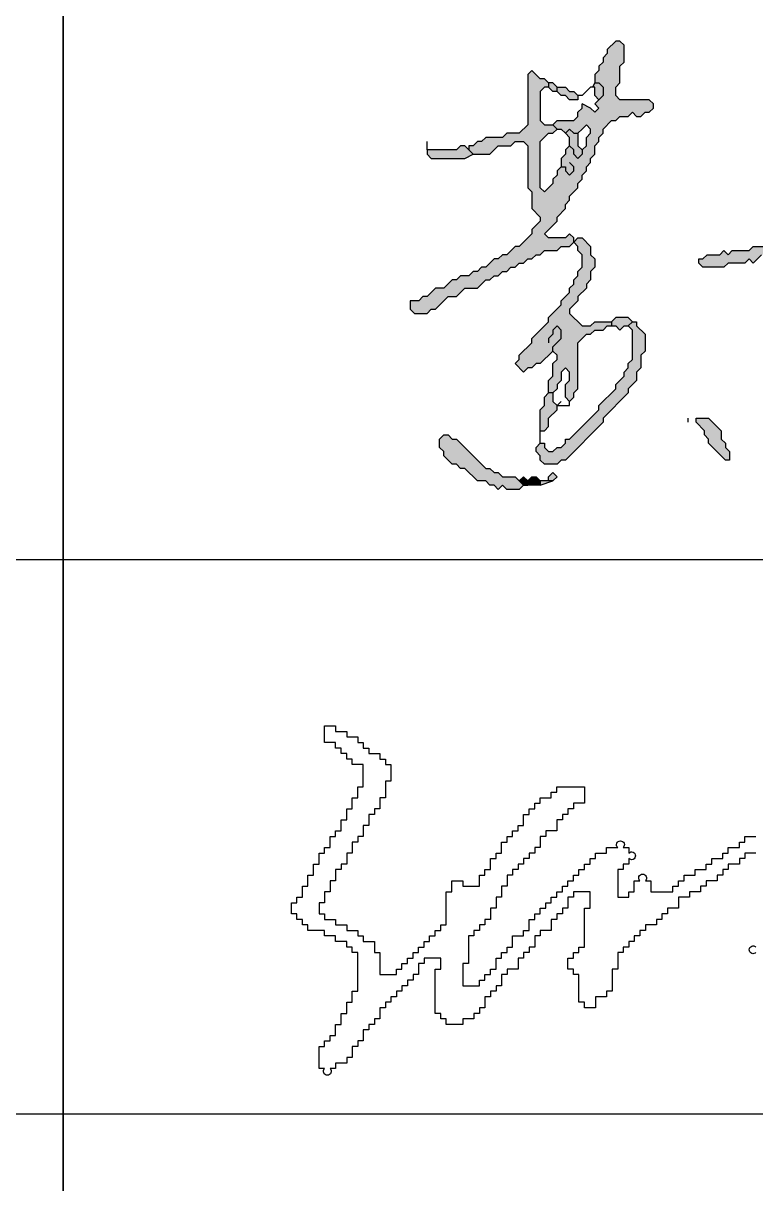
# Model space of a CAD drawing. Header units: millimetres. Extents: x 434053 to 1059003, y -2417481 to 936527.
# Drawn here: x 569067 to 569595, y -2407566 to -2406728 of the extents above; entities that cross this region are included whole.
import ezdxf

# ---------------------------------------------------------------- set-up
doc = ezdxf.new("R2010")
doc.units = ezdxf.units.MM
doc.header["$LTSCALE"] = 1000
doc.header["$MEASUREMENT"] = 0
for name, color, linetype in [('TITLIN', 7, 'Continuous'), ('图框层', 3, 'Continuous'), ('电子签名', 6, 'Continuous')]:
    doc.layers.add(name, color=color, linetype=linetype)

# ---------------------------------------------------------------- blocks, each defined once
blk = doc.blocks.new('asdfgafg21GZ_LABEL2')
at = {"layer": 'TITLIN'}
for p, q in [((-25.10380602312507, 204.1150701316684), (-25.10380602312507, 100.4933235939714)), ((-46.67908447459806, 172.1150701254355), (0, 172.1150701254355)), ((-46.67908447460039, 164.1150701238773), (0, 164.1150701238773))]:
    blk.add_line(p, q, dxfattribs=at)
blk = doc.blocks.new('fdaf')
at = {"linetype": 'Continuous'}
for points in [[(482.9226297381974, 522.8893260527002), (489.9240297162905, 529.8907260601009), (489.9240297162905, 536.89002606129), (503.9226297186397, 550.8907260601009), (503.9226297186397, 557.8900260515111), (510.9240297162905, 564.8893260526984), (510.9240297162905, 571.890726050322), (517.9233297174505, 578.8900260515111), (517.9233297174505, 585.8893260526984), (524.9226297186397, 592.890726050322), (524.9226297186397, 599.8900260515111), (531.9219297198288, 606.8893260527002), (531.9219297198288, 620.89002606129), (538.9233297370374, 627.8893260624791), (538.9233297370374, 634.8907260503202), (545.9226297382265, 641.8900260515111), (545.9226297382265, 648.8893260527002), (559.9212297405757, 662.8900260515111), (566.9226297186397, 662.8900260515111), (573.9219297198288, 669.8893260527002), (587.9226297186397, 669.8893260527002), (594.9240297358192, 676.8907260601009), (601.9233297370374, 669.8893260527002), (608.9226297382265, 669.8893260527002), (615.9219297393865, 676.8907260601009), (622.9233297370374, 676.8907260601009), (629.9226297382265, 683.8900260612882), (629.9226297382265, 690.8893260624773), (622.9233297370374, 697.8907260601009), (573.9219297198288, 697.8907260601009), (566.9226297186397, 704.89002606129), (566.9226297186397, 718.890726050322), (573.9219297198288, 725.8900260515093), (573.9219297198288, 753.8893260526984), (580.9233297174505, 760.8907260601009), (580.9233297174505, 788.8900260515111), (573.9219297198288, 795.8893260527002), (566.9226297186397, 795.8893260527002), (552.9219297393865, 781.890726050322), (552.9219297393865, 774.8893260624791), (545.9226297382265, 767.89002606129), (545.9226297382265, 760.8907260601009), (538.9233297370374, 753.8893260526984), (538.9233297370374, 746.8900260515111), (531.9219297198288, 739.890726050322), (531.9219297198288, 725.8900260515093), (538.9233297370374, 725.8900260515093), (545.9226297382265, 718.890726050322), (545.9226297382265, 704.89002606129), (538.9233297370374, 697.8907260601009), (531.9219297198288, 690.8893260624773), (538.9233297370374, 683.8900260612882), (531.9219297198288, 676.8907260601009), (524.9226297186397, 683.8900260612882), (510.9240297162905, 690.8893260624773), (510.9240297162905, 683.8900260612882), (503.9226297186397, 676.8907260601009), (503.9226297186397, 669.8893260527002), (496.9233297174505, 662.8900260515111), (468.9219297393865, 662.8900260515111), (461.9226297381974, 655.8907260503202), (468.9219297393865, 648.8893260527002), (475.9212297405757, 648.8893260527002), (482.9226297381974, 641.8900260515111), (489.9240297162905, 648.8893260527002), (496.9233297174505, 641.8900260515111), (503.9226297186397, 641.8900260515111), (510.9240297162905, 648.8893260527002), (517.9233297174505, 655.8907260503202), (524.9226297186397, 648.8893260527002), (524.9226297186397, 641.8900260515111), (517.9233297174505, 634.8907260503202), (517.9233297174505, 620.89002606129), (510.9240297162905, 613.8886260538875), (510.9240297162905, 606.8893260527002), (503.9226297186397, 599.8900260515111), (496.9233297174505, 606.8893260527002), (496.9233297174505, 613.890726060099), (489.9240297162905, 620.89002606129), (482.9226297381974, 613.890726060099), (482.9226297381974, 606.8893260527002), (475.9212297405757, 599.8900260515111), (475.9212297405757, 585.8893260526984), (468.9219297393865, 578.8900260515111), (468.9219297393865, 571.890726050322), (461.9226297381974, 564.8893260526984), (461.9226297381974, 557.8900260515111), (447.9219297198288, 543.8893260624773), (440.9226297186397, 550.8907260601009), (440.9226297186397, 627.8893260624791), (454.9233297370374, 641.8900260515111), (461.9226297381974, 641.8900260515111), (468.9219297393865, 648.8893260527002), (461.9226297381974, 655.8907260503202), (447.9219297198288, 655.8907260503202), (440.9226297186397, 662.8900260515111), (440.9226297186397, 711.8893260429213), (447.9219297198288, 718.890726050322), (454.9233297370374, 718.890726050322), (454.9233297370374, 725.8900260515093), (447.9219297198288, 732.8893260526984), (440.9226297186397, 732.8893260526984), (426.9219297198288, 746.8900260515111), (419.9226297186397, 739.890726050322), (419.9226297186397, 655.8907260503202), (405.9240297358192, 641.8900260515111), (384.9219297198288, 641.8900260515111), (377.9226297186397, 634.8907260503202), (349.9233297174505, 634.8907260503202), (342.9219297198579, 627.8893260624791), (335.9226297381974, 627.8893260624791), (328.9233297370374, 620.89002606129), (321.9240297358483, 620.89002606129), (321.9240297358483, 613.890726060099), (328.9233297370374, 606.8893260527002), (356.9226297186397, 606.8893260527002), (370.921229721047, 620.89002606129), (391.921229721047, 620.89002606129), (398.9226297381974, 627.8893260624791), (412.9233297174505, 627.8893260624791), (419.9226297186397, 620.89002606129), (419.9226297186397, 550.8907260601009), (426.9219297198288, 543.8893260624773), (426.9219297198288, 515.8900260515093), (440.9226297186397, 501.8893260527002), (440.9226297186397, 494.8900260515093), (426.9219297198288, 480.8893260624791), (426.9219297198288, 473.89002606129), (405.9240297358192, 452.8900260515111), (398.9226297381974, 452.8900260515111), (384.9219297198288, 438.8893260527002), (377.9226297186397, 438.8893260527002), (370.921229721047, 431.8900260515111), (363.9219297198288, 431.8900260515111), (349.9233297174505, 417.8893260526984), (342.9219297198579, 417.8893260526984), (335.9226297381974, 410.8900260515111), (328.9233297370374, 410.8900260515111), (321.9240297358483, 403.8907260601009), (307.921229721047, 403.8907260601009), (300.9219297198579, 396.8893260624773), (293.9226297186397, 396.8893260624773), (279.9219297198579, 382.8907260601009), (265.9233297174505, 382.8907260601009), (251.9226297381974, 368.8900260515093), (244.9233297370374, 368.8900260515093), (237.9240297358483, 361.890726050322), (223.9233297370374, 361.890726050322), (223.9233297370374, 347.8900260515093), (230.9226297381974, 340.890726050322), (251.9226297381974, 340.890726050322), (258.9219297393865, 347.8900260515093), (265.9233297174505, 347.8900260515093), (286.921229721047, 368.8900260515093), (300.9219297198579, 368.8900260515093), (314.9226297381974, 382.8907260601009), (335.9226297381974, 382.8907260601009), (349.9233297174505, 396.8893260624773), (356.9226297186397, 396.8893260624773), (363.9219297198288, 403.8907260601009), (370.921229721047, 403.8907260601009), (377.9226297186397, 410.8900260515111), (384.9219297198288, 410.8900260515111), (391.921229721047, 417.8893260526984), (398.9226297381974, 417.8893260526984), (405.9240297358192, 424.890726050322), (412.9233297174505, 424.890726050322), (419.9226297186397, 431.8900260515111), (426.9219297198288, 431.8900260515111), (433.9233297174505, 438.8893260527002), (440.9226297186397, 438.8893260527002), (447.9219297198288, 445.890726050322), (468.9219297393865, 445.890726050322), (475.9212297405757, 452.8900260515111), (489.9240297162905, 452.8900260515111), (496.9233297174505, 459.8893260527002), (496.9233297174505, 466.890726060099), (489.9240297162905, 473.89002606129), (482.9226297381974, 466.890726060099), (454.9233297370374, 466.890726060099), (447.9219297198288, 473.89002606129), (468.9219297393865, 494.8900260515093), (468.9219297393865, 501.8893260527002), (482.9226297381974, 515.8900260515093)], [(545.9226297382265, 718.890726050322), (538.9233297370374, 725.8900260515093), (531.9219297198288, 725.8900260515093), (528.4222797192633, 718.890726050322), (531.9219297198288, 718.890726050322), (531.9219297198288, 704.89002606129), (538.9233297370374, 697.8907260601009), (545.9226297382265, 704.89002606129)], [(503.9226297186397, 641.8900260515111), (496.9233297174505, 641.8900260515111), (489.9240297162905, 648.8893260527002), (482.9226297381974, 641.8900260515111), (489.9240297162905, 634.8907260503202), (489.9240297162905, 620.89002606129), (496.9233297174505, 613.890726060099), (496.9233297174505, 606.8893260527002), (503.9226297186397, 599.8900260515111), (510.9240297162905, 606.8893260527002), (510.9240297162905, 613.890726060099), (503.9226297186397, 620.89002606129)], [(321.9240297358483, 613.890726060099), (314.9226297381974, 620.89002606129), (307.921229721047, 620.89002606129), (300.9219297198579, 613.890726060099), (251.9226297381974, 613.890726060099), (251.9226297381974, 606.8893260527002), (258.9219297393865, 599.8900260515111), (314.9226297381974, 599.8900260515111), (328.9233297370374, 606.8893260527002)], [(1041.567757338256, 508.8907260503202), (1048.56915731632, 508.8907260503202), (1055.568457317509, 515.8900260515093), (1069.567057319917, 515.8900260515093), (1076.568457317509, 522.8893260527002), (1104.569857334689, 522.8893260527002), (1111.569157335907, 529.8907260601009), (1125.567757318699, 529.8907260601009), (1132.56915731632, 536.89002606129), (1139.568457317509, 536.89002606129), (1146.567757318699, 543.8893260624773), (1153.567057319917, 536.89002606129), (1160.568457337096, 536.89002606129), (1167.567757338256, 543.8893260624773), (1174.567057339445, 536.89002606129), (1181.568457337096, 543.8893260624773), (1209.567757318699, 543.8893260624773), (1216.56915731632, 536.89002606129), (1223.568457317509, 543.8893260624773), (1230.567757318699, 543.8893260624773), (1230.567757318699, 550.8907260601009), (1223.568457317509, 557.8900260515111), (1223.568457317509, 564.8893260526984), (1181.568457337096, 564.8893260526984), (1174.567057339445, 557.8900260515111), (1118.568457337096, 557.8900260515111), (1104.569857334689, 543.8893260624773), (1083.567757318699, 543.8893260624773), (1076.568457317509, 536.89002606129), (1062.567757318699, 536.89002606129), (1055.568457317509, 543.8893260624773), (1069.567057319917, 557.8900260515111), (1069.567057319917, 564.8893260526984), (1076.568457317509, 571.890726050322), (1076.568457317509, 578.8900260515111), (1083.567757318699, 585.8893260526984), (1090.569157335907, 585.8893260526984), (1090.569157335907, 634.8907260503202), (1083.567757318699, 634.8907260503202), (1076.568457317509, 627.8893260624791), (1076.568457317509, 606.8893260527002), (1062.567757318699, 592.890726050322), (1062.567757318699, 585.8893260526984), (1055.568457317509, 578.8900260515111), (1055.568457317509, 571.890726050322), (1048.56915731632, 564.8893260526984), (1048.56915731632, 557.8900260515111), (1034.568457337096, 543.8893260624773), (1034.568457337096, 536.89002606129), (1013.568457337096, 515.8900260515093), (999.5677573186986, 515.8900260515093), (992.5684573175095, 508.8907260503202), (978.5677573186986, 508.8907260503202), (971.5684573370963, 501.8893260527002), (964.5691573359072, 501.8893260527002), (957.5677573382563, 494.8900260515093), (943.5691573359072, 494.8900260515093), (936.569857334689, 487.8907260503202), (922.5691573163203, 487.8907260503202), (915.5677573186986, 480.8893260624791), (901.5670573394455, 480.8893260624791), (894.5677573382563, 473.89002606129), (880.5691573359072, 473.89002606129), (873.5677573382563, 466.890726060099), (859.5691573359072, 466.890726060099), (852.569857334689, 459.8893260527002), (824.5684573175095, 459.8893260527002), (817.5670573394455, 452.8900260515111), (796.5691573359072, 452.8900260515111), (789.5677573186986, 445.890726050322), (761.5684573175095, 445.890726050322), (754.5691573163203, 438.8893260527002), (747.5698573151312, 445.890726050322), (740.5684573370672, 438.8893260527002), (719.5684573370672, 438.8893260527002), (712.5670573199168, 431.8900260515111), (705.5677573187277, 431.8900260515111), (705.5677573187277, 424.890726050322), (712.5670573199168, 417.8893260526984), (747.5698573151312, 417.8893260526984), (754.5691573163203, 424.890726050322), (782.5684573175095, 424.890726050322), (789.5677573186986, 431.8900260515111), (796.5691573359072, 424.890726050322), (810.5677573382563, 438.8893260527002), (817.5670573394455, 438.8893260527002), (824.5684573175095, 431.8900260515111), (831.5698573151312, 438.8893260527002), (838.5691573163203, 438.8893260527002), (845.5684573175095, 445.890726050322), (859.5691573359072, 445.890726050322), (866.5684573370672, 452.8900260515111), (901.5670573394455, 452.8900260515111), (908.5684573175095, 459.8893260527002), (915.5677573186986, 459.8893260527002), (922.5691573163203, 466.890726060099), (929.5684573175095, 466.890726060099), (936.569857334689, 473.89002606129), (957.5677573382563, 473.89002606129), (971.5684573370963, 487.8907260503202), (978.5677573186986, 487.8907260503202), (985.5670573199168, 480.8893260624791), (985.5670573199168, 473.89002606129), (915.5677573186986, 403.8907260601009), (915.5677573186986, 396.8893260624773), (845.5684573175095, 326.8900260612882), (845.5684573175095, 305.8900260515111), (852.569857334689, 298.8907260503202), (859.5691573359072, 305.8900260515111), (866.5684573370672, 305.8900260515111), (866.5684573370672, 312.8893260527002), (873.5677573382563, 319.8907260601009), (880.5691573359072, 319.8907260601009), (894.5677573382563, 333.8893260429213), (901.5670573394455, 333.8893260429213), (908.5684573175095, 326.8900260612882), (908.5684573175095, 319.8907260601009), (915.5677573186986, 312.8893260527002), (929.5684573175095, 312.8893260527002), (936.569857334689, 319.8907260601009), (950.5684573370963, 319.8907260601009), (964.5691573359072, 333.8893260429213), (985.5670573199168, 333.8893260429213), (999.5677573186986, 347.8900260515093), (1013.568457337096, 333.8893260429213), (1013.568457337096, 312.8893260527002), (992.5684573175095, 291.8893260527002), (992.5684573175095, 284.8900260515111), (985.5670573199168, 277.890726050322), (985.5670573199168, 270.8893260527002), (978.5677573186986, 263.8900260515111), (978.5677573186986, 256.890726050322), (971.5684573370963, 249.8893260624791), (971.5684573370963, 228.8893260526984), (978.5677573186986, 221.8900260515111), (978.5677573186986, 214.890726050322), (985.5670573199168, 207.8893260526984), (985.5670573199168, 200.8900260515093), (971.5684573370963, 186.8893260429213), (971.5684573370963, 179.8900260612882), (964.5691573359072, 172.8907260601009), (964.5691573359072, 116.8900260515111), (971.5684573370963, 109.890726050322), (971.5684573370963, 102.8893260624791), (985.5670573199168, 88.89072606010086), (1020.569857334689, 88.89072606010086), (1027.569157335907, 95.89002606128997), (1041.567757338256, 95.89002606128997), (1048.56915731632, 102.8893260624791), (1055.568457317509, 102.8893260624791), (1090.569157335907, 137.8900260515111), (1090.569157335907, 144.8893260527002), (1097.568457337096, 151.8907260601009), (1097.568457337096, 193.890726050322), (1083.567757318699, 207.8893260526984), (1076.568457317509, 207.8893260526984), (1069.567057319917, 200.8900260515093), (1090.569157335907, 179.8900260612882), (1090.569157335907, 172.8907260601009), (1083.567757318699, 165.8893260624791), (1083.567757318699, 158.8900260612882), (1076.568457317509, 151.8907260601009), (1076.568457317509, 144.8893260527002), (1062.567757318699, 130.8907260503202), (1055.568457317509, 130.8907260503202), (1034.568457337096, 109.890726050322), (1013.568457337096, 109.890726050322), (1006.569157335907, 102.8893260624791), (999.5677573186986, 102.8893260624791), (985.5670573199168, 116.8900260515111), (985.5670573199168, 137.8900260515111), (978.5677573186986, 144.8893260527002), (978.5677573186986, 151.8907260601009), (985.5670573199168, 158.8900260612882), (985.5670573199168, 165.8893260624791), (992.5684573175095, 172.8907260601009), (992.5684573175095, 179.8900260612882), (999.5677573186986, 186.8893260429213), (999.5677573186986, 193.890726050322), (1013.568457337096, 207.8893260526984), (1020.569857334689, 200.8900260515093), (1027.569157335907, 200.8900260515093), (1034.568457337096, 207.8893260526984), (1062.567757318699, 207.8893260526984), (1069.566007321671, 200.8889763662191), (1076.568457317509, 207.8893260526984), (1069.567057319917, 214.890726050322), (1055.568457317509, 214.890726050322), (1048.56915731632, 221.8900260515111), (1034.568457337096, 221.8900260515111), (1027.569157335907, 228.8893260526984), (1034.568457337096, 235.8907260601009), (1041.567757338256, 235.8907260601009), (1041.567757338256, 249.8893260624791), (1034.568457337096, 249.8893260624791), (1020.569857334689, 235.8907260601009), (1013.568457337096, 228.8893260526984), (992.5684573175095, 228.8893260526984), (985.5670573199168, 235.8907260601009), (985.5670573199168, 242.89002606129), (999.5677573186986, 256.890726050322), (999.5677573186986, 263.8900260515111), (1013.568457337096, 277.890726050322), (1013.568457337096, 284.8900260515111), (1020.569857334689, 291.8893260527002), (1020.569857334689, 298.8907260503202), (1027.569157335907, 305.8900260515111), (1027.569157335907, 319.8907260601009), (1034.568457337096, 326.8900260612882), (1034.568457337096, 333.8893260429213), (1020.569857334689, 347.8900260515093), (1020.569857334689, 354.8893260527002), (999.5677573186986, 354.8893260527002), (957.5677573382563, 354.8893260527002), (950.5684573370963, 347.8900260515093), (929.5684573175095, 347.8900260515093), (922.5691573163203, 340.890726050322), (901.5670573394455, 340.890726050322), (894.5677573382563, 347.8900260515093), (901.5670573394455, 354.8893260527002), (901.5670573394455, 361.890726050322), (929.5684573175095, 389.89002606129), (936.569857334689, 389.89002606129), (936.569857334689, 396.8893260624773), (985.5670573199168, 445.890726050322), (985.5670573199168, 452.8900260515111)], [(531.9219297198288, 431.8900260515111), (524.9226297186397, 438.8893260527002), (524.9226297186397, 452.8900260515111), (510.9240297162905, 466.890726060099), (503.9226297186397, 466.890726060099), (496.9233297174505, 459.8893260527002), (503.9226297186397, 452.8900260515111), (503.9226297186397, 445.890726050322), (510.9240297162905, 438.8893260527002), (510.9240297162905, 417.8893260526984), (503.9226297186397, 410.8900260515111), (503.9226297186397, 403.8907260601009), (496.9233297174505, 396.8893260624773), (496.9233297174505, 389.89002606129), (489.9240297162905, 382.8907260601009), (489.9240297162905, 375.8893260526984), (475.9212297405757, 361.890726050322), (475.9212297405757, 354.8893260527002), (454.9233297370374, 333.8893260429213), (454.9233297370374, 326.8900260612882), (426.9219297198288, 298.8907260503202), (426.9219297198288, 291.8893260527002), (405.9240297358192, 270.8893260527002), (405.9240297358192, 263.8900260515111), (398.9226297381974, 256.890726050322), (412.9233297174505, 242.89002606129), (419.9226297186397, 249.8893260624791), (426.9219297198288, 249.8893260624791), (433.9233297174505, 256.890726050322), (440.9226297186397, 256.890726050322), (461.9226297381974, 277.890726050322), (468.9219297393865, 270.8893260527002), (468.9219297393865, 263.8900260515111), (461.9226297381974, 256.890726050322), (461.9226297381974, 235.8907260601009), (454.9233297370374, 228.8893260526984), (454.9233297370374, 207.8893260526984), (461.9226297381974, 207.8893260526984), (468.9219297393865, 214.890726050322), (468.9219297393865, 221.8900260515111), (475.9212297405757, 228.8893260526984), (475.9212297405757, 242.89002606129), (482.9226297381974, 249.8893260624791), (489.9240297162905, 242.89002606129), (489.9240297162905, 228.8893260526984), (482.9226297381974, 221.8900260515111), (482.9226297381974, 200.8900260515093), (489.9240297162905, 193.890726050322), (496.9233297174505, 200.8900260515093), (496.9233297174505, 207.8893260526984), (503.9226297186397, 214.890726050322), (503.9226297186397, 291.8893260527002), (517.9233297174505, 305.8900260515111), (524.9226297186397, 305.8900260515111), (531.9219297198288, 312.8893260527002), (545.9226297382265, 312.8893260527002), (552.9219297393865, 319.8907260601009), (559.9212297405757, 319.8907260601009), (559.9212297405757, 326.8900260612882), (531.9219297198288, 326.8900260612882), (524.9226297186397, 319.8907260601009), (510.9240297162905, 319.8907260601009), (489.9240297162905, 340.890726050322), (489.9240297162905, 347.8900260515093), (503.9226297186397, 361.890726050322), (503.9226297186397, 368.8900260515093), (517.9233297174505, 382.8907260601009), (517.9233297174505, 389.89002606129), (524.9226297186397, 396.8893260624773), (524.9226297186397, 410.8900260515111), (531.9219297198288, 417.8893260526984)], [(594.9240297358192, 326.8900260612882), (587.9226297186397, 333.8893260429213), (566.9226297186397, 333.8893260429213), (559.9212297405757, 326.8900260612882), (559.9212297405757, 319.8907260601009), (566.9226297186397, 319.8907260601009), (573.9219297198288, 312.8893260527002), (580.9233297174505, 319.8907260601009), (587.9226297186397, 319.8907260601009)], [(545.9226297382265, 158.8900260612882), (545.9226297382265, 165.8893260624791), (587.9226297186397, 207.8893260526984), (587.9226297186397, 214.890726050322), (601.9233297370374, 228.8893260526984), (601.9233297370374, 242.89002606129), (608.9226297382265, 249.8893260624791), (608.9226297382265, 270.8893260527002), (615.9219297393865, 277.890726050322), (615.9219297393865, 305.8900260515111), (601.9233297370374, 319.8907260601009), (601.9233297370374, 326.8900260612882), (594.9240297358192, 326.8900260612882), (587.9226297186397, 319.8907260601009), (594.9240297358192, 312.8893260527002), (594.9240297358192, 263.8900260515111), (587.9226297186397, 256.890726050322), (587.9226297186397, 249.8893260624791), (580.9233297174505, 242.89002606129), (580.9233297174505, 235.8907260601009), (566.9226297186397, 221.8900260515111), (566.9226297186397, 214.890726050322), (538.9233297370374, 186.8893260429213), (538.9233297370374, 179.8900260612882), (489.9240297162905, 130.8907260503202), (482.9226297381974, 130.8907260503202), (482.9226297381974, 123.8893260527002), (475.9212297405757, 116.8900260515111), (468.9219297393865, 116.8900260515111), (461.9226297381974, 109.890726050322), (454.9233297370374, 109.890726050322), (447.9219297198288, 116.8900260515111), (447.9219297198288, 123.8893260527002), (440.9226297186397, 123.8893260527002), (433.9233297174505, 116.8900260515111), (433.9233297174505, 109.890726050322), (440.9226297186397, 102.8893260624791), (440.9226297186397, 95.89002606128997), (447.9219297198288, 88.89072606010086), (468.9219297393865, 88.89072606010086), (475.9212297405757, 95.89002606128997), (482.9226297381974, 95.89002606128997)], [(468.9219297393865, 179.8900260612882), (468.9219297393865, 186.8893260429213), (461.9226297381974, 193.890726050322), (461.9226297381974, 207.8893260526984), (454.9233297370374, 207.8893260526984), (447.9219297198288, 200.8900260515093), (447.9219297198288, 186.8893260429213), (440.9226297186397, 179.8900260612882), (440.9226297186397, 144.8893260527002), (447.9219297198288, 144.8893260527002), (454.9233297370374, 151.8907260601009), (454.9233297370374, 165.8893260624791)], [(722.0962305180437, 165.8893260624791), (701.0983305340342, 165.8893260624791), (701.0983305340342, 158.8900260612882), (715.0969305168546, 144.8893260527002), (715.0969305168546, 137.8900260515111), (722.0962305180437, 130.8907260503202), (722.0962305180437, 123.8893260527002), (750.0955305192329, 95.89002606128997), (757.0969305168546, 95.89002606128997), (757.0969305168546, 109.890726050322), (750.0955305192329, 116.8900260515111), (750.0955305192329, 123.8893260527002), (743.0962305180437, 130.8907260503202), (743.0962305180437, 144.8893260527002)], [(405.9240297358192, 60.88932605269838), (398.9226297381974, 67.89072605032197), (377.9226297186397, 67.89072605032197), (370.921229721047, 74.89002605151109), (363.9219297198288, 74.89002605151109), (356.9226297186397, 81.8893260527002), (349.9233297174505, 81.8893260527002), (300.9219297198579, 130.8907260503202), (293.9226297186397, 130.8907260503202), (286.921229721047, 137.8900260515111), (279.9219297198579, 137.8900260515111), (272.9226297186397, 130.8907260503202), (272.9226297186397, 116.8900260515111), (279.9219297198579, 109.890726050322), (279.9219297198579, 102.8893260624791), (293.9226297186397, 88.89072606010086), (300.9219297198579, 88.89072606010086), (307.921229721047, 81.8893260527002), (314.9226297381974, 81.8893260527002), (335.9226297381974, 60.88932605269838), (349.9233297174505, 60.88932605269838), (356.9226297186397, 53.89002605151109), (363.9219297198288, 53.89002605151109), (370.921229721047, 46.89072605032197), (377.9226297186397, 53.89002605151109), (384.9219297198288, 46.89072605032197), (405.9240297358192, 46.89072605032197), (412.9233297174505, 53.89002605151109)], [(419.9226297186397, 60.88932605269838), (412.9233297174505, 67.89072605032197), (405.9240297358192, 60.88932605269838), (412.9233297174505, 53.89002605151109), (419.9226297186397, 53.89002605151109)], [(433.9233297174505, 67.89072605032197), (426.9219297198288, 67.89072605032197), (419.9226297186397, 60.88932605269838), (419.9226297186397, 53.89002605151109), (440.9226297186397, 53.89002605151109), (440.9226297186397, 60.88932605269838)]]:
    blk.add_hatch(color=256, dxfattribs=at).paths.add_polyline_path(points)
h = blk.add_hatch(color=256, dxfattribs=at)
h.paths.add_polyline_path([(468.9219297393865, 718.890726050322), (461.9226297381974, 725.8900260515093), (454.9233297370374, 725.8900260515093), (454.9233297370374, 718.890726050322), (461.9226297381974, 711.8893260429213), (468.9219297393865, 711.8893260429213)])
h.paths.add_polyline_path([(496.9233297174505, 711.8893260429213), (489.9240297162905, 711.8893260429213), (482.9226297381974, 718.890726050322), (468.9219297393865, 718.890726050322), (468.9219297393865, 711.8893260429213), (475.9212297405757, 704.89002606129), (482.9226297381974, 704.89002606129), (489.9240297162905, 697.8907260601009), (503.9226297186397, 697.8907260601009), (503.9226297186397, 704.89002606129)])
h = blk.add_hatch(color=256, dxfattribs=at)
h.paths.add_polyline_path([(461.9226297381974, 60.88932605269838), (454.9233297370374, 60.88932605269838), (440.9226297186397, 60.88932605269838), (440.9226297186397, 53.89002605151109)])
h.paths.add_polyline_path([(468.9219297393865, 67.89072605032197), (461.9226297381974, 74.89002605151109), (454.9233297370374, 67.89072605032197), (454.9233297370374, 60.88932605269838), (461.9226297381974, 60.88932605269838)])
for p, q in [((461.9226297381974, 711.8893260429268), (454.9233297370374, 718.8907260503256)), ((531.9219297198288, 725.8900260515147), (528.4222797192633, 718.8907260503256)), ((524.9226297186397, 683.8900260612936), (510.9240297162905, 690.8893260624827)), ((468.9219297393865, 648.8893260527038), (461.9226297381974, 641.8900260515165)), ((510.9240297162905, 648.8893260527038), (503.9226297186397, 641.8900260515165)), ((517.9233297174505, 620.8900260612954), (510.9250797340355, 613.8896763748126)), ((314.9226297381974, 599.8900260515147), (328.9233297370374, 606.8893260527038)), ((566.9226297186397, 333.8893260429249), (559.9212297405757, 326.8900260612936)), ((587.9226297186397, 333.8893260429249), (594.9240297358192, 326.8900260612936)), ((454.9233297370374, 207.8893260527038), (447.9219297198288, 200.8900260515147)), ((440.9226297186397, 53.89002605151472), (461.9226297381974, 60.88932605270384)), ((412.9233297174505, 53.89002605151472), (419.9226297186397, 53.89002605151472))]:
    blk.add_line(p, q, dxfattribs=at)
for points in [[(496.9233297174505, 466.8907260601045), (489.9240297162905, 473.8900260612954), (482.9226297381974, 466.8907260601045), (454.9233297370374, 466.8907260601045), (447.9219297198288, 473.8900260612954), (468.9219297393865, 494.8900260515165), (468.9219297393865, 501.8893260527038), (482.9226297381974, 515.8900260515147), (482.9226297381974, 522.8893260527057), (489.9240297162905, 529.8907260601045), (489.9240297162905, 536.8900260612936), (503.9226297186397, 550.8907260601045), (503.9226297186397, 557.8900260515147), (510.9240297162905, 564.8893260527038), (510.9240297162905, 571.8907260503256), (517.9233297174505, 578.8900260515147), (517.9233297174505, 585.8893260527038), (524.9226297186397, 592.8907260503256), (524.9226297186397, 599.8900260515147), (531.9219297198288, 606.8893260527038), (531.9219297198288, 620.8900260612954), (538.9233297370374, 627.8893260624827), (538.9233297370374, 634.8907260503274), (545.9226297382265, 641.8900260515165), (545.9226297382265, 648.8893260527038), (559.9212297405757, 662.8900260515165), (566.9226297186397, 662.8900260515165), (573.9219297198288, 669.8893260527038), (587.9226297186397, 669.8893260527038), (594.9240297358192, 676.8907260601045), (601.9233297370374, 669.8893260527038), (608.9226297382265, 669.8893260527038), (615.9219297393865, 676.8907260601045), (622.9233297370374, 676.8907260601045), (629.9226297382265, 683.8900260612936), (629.9226297382265, 690.8893260624827), (622.9233297370374, 697.8907260601045), (573.9219297198288, 697.8907260601045), (566.9226297186397, 704.8900260612936), (566.9226297186397, 718.8907260503256), (573.9219297198288, 725.8900260515147), (573.9219297198288, 753.8893260527038), (580.9233297174505, 760.8907260601063), (580.9233297174505, 788.8900260515147), (573.9219297198288, 795.8893260527038), (566.9226297186397, 795.8893260527038), (552.9219297393865, 781.8907260503274), (552.9219297393865, 774.8893260624827), (545.9226297382265, 767.8900260612936), (545.9226297382265, 760.8907260601063), (538.9233297370374, 753.8893260527038), (538.9233297370374, 746.8900260515147), (531.9219297198288, 739.8907260503256), (531.9219297198288, 725.8900260515147)], [(454.9233297370374, 725.8900260515147), (447.9219297198288, 732.8893260527038), (440.9226297186397, 732.8893260527038), (426.9219297198288, 746.8900260515147), (419.9226297186397, 739.8907260503256), (419.9226297186397, 655.8907260503256), (405.9240297358192, 641.8900260515165), (384.9219297198288, 641.8900260515165), (377.9226297186397, 634.8907260503274), (349.9233297174505, 634.8907260503274), (342.9219297198579, 627.8893260624827), (335.9226297381974, 627.8893260624827), (328.9233297370374, 620.8900260612954), (321.9240297358483, 620.8900260612954)], [(454.9233297370374, 725.8900260515147), (454.9233297370374, 718.8907260503256), (447.9219297198288, 718.8907260503256), (440.9226297186397, 711.8893260429268), (440.9226297186397, 662.8900260515165), (447.9219297198288, 655.8907260503256), (461.9226297381974, 655.8907260503256)], [(468.9219297393865, 718.8907260503256), (461.9226297381974, 725.8900260515147), (454.9233297370374, 725.8900260515147)], [(468.9219297393865, 711.8893260429268), (468.9219297393865, 718.8907260503256)], [(468.9219297393865, 718.8907260503256), (482.9226297381974, 718.8907260503256), (489.9240297162905, 711.8893260429268), (496.9233297174505, 711.8893260429268), (503.9226297186397, 704.8900260612936)], [(538.9233297370374, 697.8907260601045), (531.9219297198288, 704.8900260612936), (531.9219297198288, 718.8907260503256), (524.9226297186397, 718.8907260503256), (510.9240297162905, 704.8900260612936), (503.9226297186397, 704.8900260612936)], [(531.9219297198288, 725.8900260515147), (538.9233297370374, 725.8900260515147), (545.9226297382265, 718.8907260503256), (545.9226297382265, 704.8900260612936), (538.9233297370374, 697.8907260601045)], [(468.9219297393865, 711.8893260429268), (461.9226297381974, 711.8893260429268)], [(482.9226297381974, 704.8900260612936), (475.9212297405757, 704.8900260612936), (468.9219297393865, 711.8893260429268)], [(503.9226297186397, 704.8900260612936), (503.9226297186397, 697.8907260601045), (489.9240297162905, 697.8907260601045), (482.9226297381974, 704.8900260612936)], [(461.9226297381974, 655.8907260503256), (468.9219297393865, 662.8900260515165), (496.9233297174505, 662.8900260515165), (503.9226297186397, 669.8893260527038), (503.9226297186397, 676.8907260601045), (510.9240297162905, 683.8900260612936), (510.9240297162905, 690.8893260624827)], [(538.9233297370374, 697.8907260601045), (531.9219297198288, 690.8893260624827), (538.9233297370374, 683.8900260612936), (531.9219297198288, 676.8907260601045), (524.9226297186397, 683.8900260612936)], [(475.9212297405757, 585.8893260527038), (468.9219297393865, 578.8900260515147), (468.9219297393865, 571.8907260503256), (461.9226297381974, 564.8893260527038), (461.9226297381974, 557.8900260515147), (447.9219297198288, 543.8893260624827), (440.9226297186397, 550.8907260601045), (440.9226297186397, 627.8893260624827), (454.9233297370374, 641.8900260515165), (461.9226297381974, 641.8900260515165)], [(461.9226297381974, 655.8907260503256), (468.9219297393865, 648.8893260527038), (475.9212297405757, 648.8893260527038), (482.9226297381974, 641.8900260515165)], [(482.9226297381974, 641.8900260515165), (489.9240297162905, 648.8893260527038), (496.9233297174505, 641.8900260515165)], [(489.9240297162905, 620.8900260612954), (489.9240297162905, 634.8907260503274), (482.9226297381974, 641.8900260515165)], [(496.9233297174505, 641.8900260515165), (503.9226297186397, 641.8900260515165), (503.9226297186397, 620.8900260612954)], [(517.9233297174505, 620.8900260612954), (517.9233297174505, 634.8907260503274), (524.9226297186397, 641.8900260515165), (524.9226297186397, 648.8893260527038), (517.9233297174505, 655.8907260503256), (510.9240297162905, 648.8893260527038)], [(321.9240297358483, 613.8907260601045), (328.9233297370374, 606.8893260527038), (356.9226297186397, 606.8893260527038), (370.921229721047, 620.8900260612954), (391.921229721047, 620.8900260612954), (398.9226297381974, 627.8893260624827), (412.9233297174505, 627.8893260624827), (419.9226297186397, 620.8900260612954), (419.9226297186397, 550.8907260601045), (426.9219297198288, 543.8893260624827), (426.9219297198288, 515.8900260515147), (440.9226297186397, 501.8893260527038), (440.9226297186397, 494.8900260515165), (426.9219297198288, 480.8893260624827), (426.9219297198288, 473.8900260612954), (405.9240297358192, 452.8900260515147), (398.9226297381974, 452.8900260515147), (384.9219297198288, 438.8893260527038), (377.9226297186397, 438.8893260527038), (370.921229721047, 431.8900260515147), (363.9219297198288, 431.8900260515147), (349.9233297174505, 417.8893260527038), (342.9219297198579, 417.8893260527038), (335.9226297381974, 410.8900260515147), (328.9233297370374, 410.8900260515147), (321.9240297358483, 403.8907260601045), (307.921229721047, 403.8907260601045), (300.9219297198579, 396.8893260624827), (293.9226297186397, 396.8893260624827), (279.9219297198579, 382.8907260601045), (265.9233297174505, 382.8907260601045), (251.9226297381974, 368.8900260515147), (244.9233297370374, 368.8900260515147), (237.9240297358483, 361.8907260503256), (223.9233297370374, 361.8907260503256), (223.9233297370374, 347.8900260515147), (230.9226297381974, 340.8907260503256), (251.9226297381974, 340.8907260503256), (258.9219297393865, 347.8900260515147), (265.9233297174505, 347.8900260515147), (286.921229721047, 368.8900260515147), (300.9219297198579, 368.8900260515147), (314.9226297381974, 382.8907260601045), (335.9226297381974, 382.8907260601045), (349.9233297174505, 396.8893260624827), (356.9226297186397, 396.8893260624827), (363.9219297198288, 403.8907260601045), (370.921229721047, 403.8907260601045), (377.9226297186397, 410.8900260515147), (384.9219297198288, 410.8900260515147), (391.921229721047, 417.8893260527038), (398.9226297381974, 417.8893260527038), (405.9240297358192, 424.8907260503256), (412.9233297174505, 424.8907260503256), (419.9226297186397, 431.8900260515147), (426.9219297198288, 431.8900260515147), (433.9233297174505, 438.8893260527038), (440.9226297186397, 438.8893260527038), (447.9219297198288, 445.8907260503274), (468.9219297393865, 445.8907260503274), (475.9212297405757, 452.8900260515147), (489.9240297162905, 452.8900260515147), (496.9233297174505, 459.8893260527038)], [(251.9226297381974, 613.8907260601045), (251.9226297381974, 627.8893260624827)], [(321.9240297358483, 613.8907260601045), (314.9226297381974, 620.8900260612954), (307.921229721047, 620.8900260612954), (300.9219297198579, 613.8907260601045), (251.9226297381974, 613.8907260601045)], [(321.9240297358483, 620.8900260612954), (321.9240297358483, 613.8907260601045)], [(489.9240297162905, 620.8900260612954), (482.9226297381974, 613.8907260601045), (482.9226297381974, 606.8893260527038), (475.9212297405757, 599.8900260515147), (475.9212297405757, 585.8893260527038)], [(503.9226297186397, 620.8900260612954), (510.9240297162905, 613.8907260601045), (510.9240297162905, 606.8893260527038), (503.9226297186397, 599.8900260515147), (496.9233297174505, 606.8893260527038), (496.9233297174505, 613.8907260601045), (489.9240297162905, 620.8900260612954)], [(251.9226297381974, 613.8907260601045), (251.9226297381974, 606.8893260527038), (258.9219297393865, 599.8900260515147), (314.9226297381974, 599.8900260515147)], [(475.9212297405757, 585.8893260527038), (482.9226297381974, 585.8893260527038), (482.9226297381974, 578.8900260515147), (489.9240297162905, 571.8907260503256), (496.9233297174505, 578.8900260515147), (496.9233297174505, 585.8893260527038), (489.9240297162905, 592.8907260503256)], [(810.5677573382563, 438.8893260527038), (796.5691573359072, 424.8907260503256), (789.5677573186986, 431.8900260515147), (782.5684573175095, 424.8907260503256), (754.5691573163203, 424.8907260503256), (747.5698573151312, 417.8893260527038), (712.5670573199168, 417.8893260527038), (705.5677573187277, 424.8907260503256), (705.5677573187277, 431.8900260515147), (712.5670573199168, 431.8900260515147), (719.5684573370672, 438.8893260527038), (740.5684573370672, 438.8893260527038), (747.5698573151312, 445.8907260503274), (754.5691573163203, 438.8893260527038), (761.5684573175095, 445.8907260503274), (789.5677573186986, 445.8907260503274), (796.5691573359072, 452.8900260515147), (817.5670573394455, 452.8900260515147)], [(496.9233297174505, 459.8893260527038), (503.9226297186397, 466.8907260601045), (510.9240297162905, 466.8907260601045), (524.9226297186397, 452.8900260515147), (524.9226297186397, 438.8893260527038), (531.9219297198288, 431.8900260515147), (531.9219297198288, 417.8893260527038), (524.9226297186397, 410.8900260515147), (524.9226297186397, 396.8893260624827), (517.9233297174505, 389.8900260612936), (517.9233297174505, 382.8907260601045), (503.9226297186397, 368.8900260515147), (503.9226297186397, 361.8907260503256), (489.9240297162905, 347.8900260515147), (489.9240297162905, 340.8907260503256), (510.9240297162905, 319.8907260601045), (524.9226297186397, 319.8907260601045)], [(496.9233297174505, 459.8893260527038), (496.9233297174505, 466.8907260601045)], [(461.9226297381974, 277.8907260503274), (440.9226297186397, 256.8907260503274), (433.9233297174505, 256.8907260503274), (426.9219297198288, 249.8893260624827), (419.9226297186397, 249.8893260624827), (412.9233297174505, 242.8900260612936), (398.9226297381974, 256.8907260503274), (405.9240297358192, 263.8900260515147), (405.9240297358192, 270.8893260527038), (426.9219297198288, 291.8893260527038), (426.9219297198288, 298.8907260503256), (454.9233297370374, 326.8900260612936), (454.9233297370374, 333.8893260429249), (475.9212297405757, 354.8893260527057), (475.9212297405757, 361.8907260503256), (489.9240297162905, 375.8893260527057), (489.9240297162905, 382.8907260601045), (496.9233297174505, 389.8900260612936), (496.9233297174505, 396.8893260624827), (503.9226297186397, 403.8907260601045), (503.9226297186397, 410.8900260515147), (510.9240297162905, 417.8893260527038), (510.9240297162905, 438.8893260527038), (503.9226297186397, 445.8907260503274), (503.9226297186397, 452.8900260515147), (496.9233297174505, 459.8893260527038)], [(587.9226297186397, 333.8893260429249), (566.9226297186397, 333.8893260429249)], [(601.9233297370374, 319.8907260601045), (615.9219297393865, 305.8900260515165), (615.9219297393865, 277.8907260503274), (608.9226297382265, 270.8893260527038), (608.9226297382265, 249.8893260624827), (601.9233297370374, 242.8900260612936), (601.9233297370374, 228.8893260527038), (587.9226297186397, 214.8907260503256), (587.9226297186397, 207.8893260527038), (545.9226297382265, 165.8893260624845), (545.9226297382265, 158.8900260612936), (482.9226297381974, 95.89002606129361), (475.9212297405757, 95.89002606129361), (468.9219297393865, 88.89072606010632), (447.9219297198288, 88.89072606010632), (440.9226297186397, 95.89002606129361), (440.9226297186397, 102.8893260624827), (433.9233297174505, 109.8907260503274), (433.9233297174505, 116.8900260515147), (440.9226297186397, 123.8893260527038)], [(440.9226297186397, 123.8893260527038), (447.9219297198288, 123.8893260527038), (447.9219297198288, 116.8900260515147), (454.9233297370374, 109.8907260503274), (461.9226297381974, 109.8907260503274), (468.9219297393865, 116.8900260515147), (475.9212297405757, 116.8900260515147), (482.9226297381974, 123.8893260527038), (482.9226297381974, 130.8907260503256), (489.9240297162905, 130.8907260503256), (538.9233297370374, 179.8900260612936), (538.9233297370374, 186.8893260429249), (566.9226297186397, 214.8907260503256), (566.9226297186397, 221.8900260515147), (580.9233297174505, 235.8907260601063), (580.9233297174505, 242.8900260612936), (587.9226297186397, 249.8893260624827), (587.9226297186397, 256.8907260503274), (594.9240297358192, 263.8900260515147), (594.9240297358192, 312.8893260527038), (587.9226297186397, 319.8907260601045)], [(461.9226297381974, 277.8907260503274), (461.9226297381974, 284.8900260515147), (475.9212297405757, 298.8907260503256), (475.9212297405757, 312.8893260527038), (468.9219297393865, 319.8907260601045), (461.9226297381974, 312.8893260527038), (461.9226297381974, 305.8900260515165), (454.9233297370374, 298.8907260503256), (454.9233297370374, 291.8893260527038)], [(489.9240297162905, 193.8907260503256), (496.9233297174505, 200.8900260515147), (496.9233297174505, 207.8893260527038), (503.9226297186397, 214.8907260503256), (503.9226297186397, 291.8893260527038), (517.9233297174505, 305.8900260515165), (524.9226297186397, 305.8900260515165), (531.9219297198288, 312.8893260527038), (545.9226297382265, 312.8893260527038), (552.9219297393865, 319.8907260601045), (559.9212297405757, 319.8907260601045)], [(524.9226297186397, 319.8907260601045), (531.9219297198288, 326.8900260612936), (559.9212297405757, 326.8900260612936), (559.9212297405757, 319.8907260601045)], [(559.9212297405757, 319.8907260601045), (566.9226297186397, 319.8907260601045), (573.9219297198288, 312.8893260527038), (580.9233297174505, 319.8907260601045), (587.9226297186397, 319.8907260601045)], [(587.9226297186397, 319.8907260601045), (594.9240297358192, 326.8900260612936), (601.9233297370374, 326.8900260612936), (601.9233297370374, 319.8907260601045)], [(461.9226297381974, 207.8893260527038), (454.9233297370374, 207.8893260527038), (454.9233297370374, 228.8893260527038), (461.9226297381974, 235.8907260601063), (461.9226297381974, 256.8907260503274), (468.9219297393865, 263.8900260515147), (468.9219297393865, 270.8893260527038), (461.9226297381974, 277.8907260503274)], [(482.9226297381974, 221.8900260515147), (489.9240297162905, 228.8893260527038), (489.9240297162905, 242.8900260612936), (482.9226297381974, 249.8893260624827), (475.9212297405757, 242.8900260612936), (475.9212297405757, 228.8893260527038), (468.9219297393865, 221.8900260515147), (468.9219297393865, 214.8907260503256), (461.9226297381974, 207.8893260527038)], [(489.9240297162905, 193.8907260503256), (482.9226297381974, 200.8900260515147), (482.9226297381974, 221.8900260515147)], [(440.9226297186397, 144.8893260527038), (440.9226297186397, 179.8900260612936), (447.9219297198288, 186.8893260429249), (447.9219297198288, 200.8900260515147)], [(461.9226297381974, 207.8893260527038), (461.9226297381974, 193.8907260503256), (468.9219297393865, 186.8893260429249)], [(440.9226297186397, 144.8893260527038), (447.9219297198288, 144.8893260527038), (454.9233297370374, 151.8907260601045), (454.9233297370374, 165.8893260624845), (468.9219297393865, 179.8900260612936), (468.9219297393865, 186.8893260429249)], [(468.9219297393865, 186.8893260429249), (489.9240297162905, 186.8893260429249), (489.9240297162905, 193.8907260503256)], [(468.9219297393865, 186.8893260429249), (475.9212297405757, 193.8907260503256)], [(687.0976305352233, 165.8893260624845), (687.0976305352233, 158.8900260612936)], [(757.0969305168546, 109.8907260503274), (757.0969305168546, 95.89002606129361), (750.0955305192329, 95.89002606129361), (722.0962305180437, 123.8893260527038), (722.0962305180437, 130.8907260503256), (715.0969305168546, 137.8900260515165), (715.0969305168546, 144.8893260527038), (701.0983305340342, 158.8900260612936), (701.0983305340342, 165.8893260624845), (722.0962305180437, 165.8893260624845), (743.0962305180437, 144.8893260527038), (743.0962305180437, 130.8907260503256), (750.0955305192329, 123.8893260527038), (750.0955305192329, 116.8900260515147), (757.0969305168546, 109.8907260503274)], [(405.9240297358192, 60.88932605270384), (412.9233297174505, 53.89002605151472), (405.9240297358192, 46.89072605032561), (384.9219297198288, 46.89072605032561), (377.9226297186397, 53.89002605151472), (370.921229721047, 46.89072605032561), (363.9219297198288, 53.89002605151472), (356.9226297186397, 53.89002605151472), (349.9233297174505, 60.88932605270384), (335.9226297381974, 60.88932605270384), (314.9226297381974, 81.88932605270384), (307.921229721047, 81.88932605270384), (300.9219297198579, 88.89072606010632), (293.9226297186397, 88.89072606010632), (279.9219297198579, 102.8893260624827), (279.9219297198579, 109.8907260503274), (272.9226297186397, 116.8900260515147), (272.9226297186397, 130.8907260503256), (279.9219297198579, 137.8900260515165), (286.921229721047, 137.8900260515165), (293.9226297186397, 130.8907260503256), (300.9219297198579, 130.8907260503256), (349.9233297174505, 81.88932605270384), (356.9226297186397, 81.88932605270384), (363.9219297198288, 74.89002605151472), (370.921229721047, 74.89002605151472), (377.9226297186397, 67.89072605032561), (398.9226297381974, 67.89072605032561), (405.9240297358192, 60.88932605270384)], [(440.9226297186397, 123.8893260527038), (440.9226297186397, 144.8893260527038)], [(419.9226297186397, 60.88932605270384), (412.9233297174505, 67.89072605032561), (405.9240297358192, 60.88932605270384)], [(419.9226297186397, 60.88932605270384), (426.9219297198288, 67.89072605032561), (433.9233297174505, 67.89072605032561), (440.9226297186397, 60.88932605270384)], [(440.9226297186397, 60.88932605270384), (440.9226297186397, 53.89002605151472), (419.9226297186397, 53.89002605151472)], [(419.9226297186397, 53.89002605151472), (419.9226297186397, 60.88932605270384)], [(454.9233297370374, 60.88932605270384), (440.9226297186397, 60.88932605270384)], [(454.9233297370374, 60.88932605270384), (454.9233297370374, 67.89072605032561), (461.9226297381974, 74.89002605151472), (468.9219297393865, 67.89072605032561), (461.9226297381974, 60.88932605270384), (454.9233297370374, 60.88932605270384)]]:
    blk.add_lwpolyline(points, dxfattribs=at)
blk = doc.blocks.new('A$C6C634642')
at = {"linetype": 'Continuous'}
for points in [[(395000, 104999.9999999991, -2.414214), (395000, 109999.9999999991)], [(395000, 194999.9999999991), (390000, 194999.9999999991), (385000, 194999.9999999991), (385000, 189999.9999999991), (380000, 189999.9999999991), (380000, 184999.9999999991), (374999.9999999851, 184999.9999999991), (370000, 184999.9999999991), (370000, 179999.9999999991), (364999.9999999851, 179999.9999999991), (364999.9999999851, 174999.9999999991), (360000, 174999.9999999991), (360000, 169999.9999999991), (354999.9999999851, 169999.9999999991), (350000, 169999.9999999991), (350000, 165000), (344999.9999999851, 165000), (344999.9999999851, 160000), (340000, 160000), (334999.9999999851, 160000), (334999.9999999851, 155000), (330000, 155000), (324999.9999999851, 155000), (324999.9999999851, 150000), (324999.9999999851, 145000), (320000, 145000), (314999.9999999851, 145000), (314999.9999999851, 140000), (310000, 140000), (310000, 134999.9999999991), (304999.9999999851, 134999.9999999991), (304999.9999999851, 129999.9999999991), (300000, 129999.9999999991), (294999.9999999851, 129999.9999999991), (294999.9999999851, 124999.9999999991), (290000, 124999.9999999991), (290000, 119999.9999999991), (284999.9999999851, 119999.9999999991), (284999.9999999851, 114999.9999999991), (280000, 114999.9999999991), (280000, 109999.9999999991), (274999.9999999851, 109999.9999999991), (274999.9999999851, 104999.9999999991), (270000, 104999.9999999991), (270000, 99999.99999999907), (270000, 95000), (270000, 90000), (264999.9999999851, 90000), (264999.9999999851, 85000), (264999.9999999851, 80000), (264999.9999999851, 75000), (264999.9999999851, 69999.99999999907), (260000, 69999.99999999907), (260000, 64999.99999999907), (254999.9999999851, 64999.99999999907), (250000, 64999.99999999907), (250000, 59999.99999999907), (250000, 54999.99999999907), (244999.9999999851, 54999.99999999907), (240000, 54999.99999999907), (240000, 59999.99999999907), (234999.9999999851, 59999.99999999907), (234999.9999999851, 64999.99999999907), (234999.9999999851, 69999.99999999907), (234999.9999999851, 75000), (234999.9999999851, 80000), (234999.9999999851, 85000), (230000, 85000), (230000, 90000), (224999.9999999851, 90000), (224999.9999999851, 95000), (224999.9999999851, 99999.99999999907), (230000, 99999.99999999907), (230000, 104999.9999999991), (234999.9999999851, 104999.9999999991), (234999.9999999851, 109999.9999999991), (240000, 109999.9999999991), (240000, 114999.9999999991), (240000, 119999.9999999991), (240000, 124999.9999999991), (240000, 129999.9999999991), (240000, 134999.9999999991), (240000, 140000), (240000, 145000), (244999.9999999851, 145000), (244999.9999999851, 150000), (244999.9999999851, 155000), (244999.9999999851, 160000), (240000, 160000), (234999.9999999851, 160000), (230000, 160000), (230000, 155000), (224999.9999999851, 155000), (224999.9999999851, 150000), (224999.9999999851, 145000), (220000, 145000), (220000, 140000), (214999.9999999851, 140000), (214999.9999999851, 134999.9999999991), (210000, 134999.9999999991), (210000, 129999.9999999991), (210000, 124999.9999999991), (204999.9999999851, 124999.9999999991), (200000, 124999.9999999991), (200000, 119999.9999999991), (194999.9999999851, 119999.9999999991), (194999.9999999851, 114999.9999999991), (194999.9999999851, 109999.9999999991), (190000, 109999.9999999991), (190000, 104999.9999999991), (184999.9999999851, 104999.9999999991), (184999.9999999851, 99999.99999999907), (180000, 99999.99999999907), (180000, 95000), (180000, 90000), (174999.9999999851, 90000), (170000, 90000), (170000, 85000), (164999.9999999851, 85000), (164999.9999999851, 80000), (164999.9999999851, 75000), (160000, 75000), (160000, 69999.99999999907), (154999.9999999851, 69999.99999999907), (154999.9999999851, 64999.99999999907), (150000, 64999.99999999907), (150000, 59999.99999999907), (150000, 54999.99999999907), (144999.9999999851, 54999.99999999907), (144999.9999999851, 49999.99999999907), (140000, 49999.99999999907), (140000, 44999.99999999907), (134999.9999999851, 44999.99999999907), (130000, 44999.99999999907), (130000, 39999.99999999907), (124999.9999999851, 39999.99999999907), (120000, 39999.99999999907), (114999.9999999851, 39999.99999999907), (114999.9999999851, 44999.99999999907), (110000, 44999.99999999907), (110000, 49999.99999999907), (104999.9999999851, 49999.99999999907), (104999.9999999851, 54999.99999999907), (104999.9999999851, 59999.99999999907), (104999.9999999851, 64999.99999999907), (104999.9999999851, 69999.99999999907), (104999.9999999851, 75000), (104999.9999999851, 80000), (104999.9999999851, 85000), (104999.9999999851, 90000), (110000, 90000), (110000, 95000), (110000, 99999.99999999907), (104999.9999999851, 99999.99999999907), (100000, 99999.99999999907), (94999.9999999851, 99999.99999999907), (94999.9999999851, 95000), (90000, 95000), (90000, 90000), (90000, 85000), (84999.9999999851, 85000), (84999.9999999851, 80000), (80000, 80000), (80000, 75000), (74999.9999999851, 75000), (74999.9999999851, 69999.99999999907), (70000, 69999.99999999907), (70000, 64999.99999999907), (64999.9999999851, 64999.99999999907), (64999.9999999851, 59999.99999999907), (60000, 59999.99999999907), (60000, 54999.99999999907), (54999.9999999851, 54999.99999999907), (54999.9999999851, 49999.99999999907), (54999.9999999851, 44999.99999999907), (50000, 44999.99999999907), (50000, 39999.99999999907), (44999.9999999851, 39999.99999999907), (44999.9999999851, 34999.99999999907), (40000, 34999.99999999907), (40000, 30000), (40000, 25000), (34999.9999999851, 25000), (34999.9999999851, 20000), (30000, 20000), (30000, 15000), (30000, 10000), (24999.9999999851, 10000), (24999.9999999851, 5000), (20000, 5000), (14999.9999999851, 5000), (14999.9999999851, -9.313225746154785e-10), (10000, -9.313225746154785e-10, -2.414214), (4999.999999985099, -9.313225746154785e-10), (0, -9.313225746154785e-10), (0, 5000), (0, 10000), (0, 15000), (0, 20000), (4999.999999985099, 20000), (4999.999999985099, 25000), (10000, 25000), (10000, 30000), (14999.9999999851, 30000), (14999.9999999851, 34999.99999999907), (14999.9999999851, 39999.99999999907), (20000, 39999.99999999907), (20000, 44999.99999999907), (20000, 49999.99999999907), (24999.9999999851, 49999.99999999907), (24999.9999999851, 54999.99999999907), (24999.9999999851, 59999.99999999907), (30000, 59999.99999999907), (30000, 64999.99999999907), (30000, 69999.99999999907), (34999.9999999851, 69999.99999999907), (34999.9999999851, 75000), (34999.9999999851, 80000), (34999.9999999851, 85000), (34999.9999999851, 90000), (34999.9999999851, 95000), (34999.9999999851, 99999.99999999907), (34999.9999999851, 104999.9999999991), (30000, 104999.9999999991), (30000, 109999.9999999991), (24999.9999999851, 109999.9999999991), (24999.9999999851, 114999.9999999991), (20000, 114999.9999999991), (14999.9999999851, 114999.9999999991), (14999.9999999851, 119999.9999999991), (10000, 119999.9999999991), (4999.999999985099, 119999.9999999991), (4999.999999985099, 124999.9999999991), (0, 124999.9999999991), (-5000, 124999.9999999991), (-10000, 124999.9999999991), (-10000, 129999.9999999991), (-15000, 129999.9999999991), (-15000, 134999.9999999991), (-20000, 134999.9999999991), (-20000, 140000), (-25000, 140000), (-25000, 145000), (-25000, 150000), (-20000, 150000), (-20000, 155000), (-15000, 155000), (-15000, 160000), (-15000, 165000), (-10000, 165000), (-10000, 169999.9999999991), (-10000, 174999.9999999991), (-5000, 174999.9999999991), (-5000, 179999.9999999991), (-5000, 184999.9999999991), (0, 184999.9999999991), (0, 189999.9999999991), (0, 194999.9999999991), (4999.999999985099, 194999.9999999991), (4999.999999985099, 199999.9999999991), (10000, 199999.9999999991), (10000, 205000), (10000, 210000), (14999.9999999851, 210000), (14999.9999999851, 215000), (20000, 215000), (20000, 220000), (20000, 225000), (24999.9999999851, 225000), (24999.9999999851, 230000), (24999.9999999851, 234999.9999999991), (30000, 234999.9999999991), (30000, 239999.9999999991), (30000, 244999.9999999991), (34999.9999999851, 244999.9999999991), (34999.9999999851, 249999.9999999991), (34999.9999999851, 254999.9999999991), (40000, 254999.9999999991), (40000, 259999.9999999991), (40000, 264999.9999999991), (40000, 269999.9999999991), (40000, 275000), (34999.9999999851, 275000), (30000, 275000), (30000, 280000), (24999.9999999851, 280000), (24999.9999999851, 285000), (20000, 285000), (20000, 290000), (14999.9999999851, 290000), (14999.9999999851, 295000), (10000, 295000), (4999.999999985099, 295000), (4999.999999985099, 300000), (4999.999999985099, 304999.9999999991), (4999.999999985099, 309999.9999999991), (10000, 309999.9999999991), (14999.9999999851, 309999.9999999991), (14999.9999999851, 304999.9999999991), (24999.9999999851, 304999.9999999991), (24999.9999999851, 300000), (34999.9999999851, 300000), (34999.9999999851, 295000), (40000, 295000), (40000, 290000), (44999.9999999851, 290000), (44999.9999999851, 285000), (54999.9999999851, 285000), (54999.9999999851, 280000), (60000, 280000), (60000, 275000), (64999.9999999851, 275000), (64999.9999999851, 269999.9999999991), (64999.9999999851, 264999.9999999991), (64999.9999999851, 259999.9999999991), (60000, 259999.9999999991), (60000, 254999.9999999991), (60000, 249999.9999999991), (60000, 244999.9999999991), (54999.9999999851, 244999.9999999991), (54999.9999999851, 239999.9999999991), (54999.9999999851, 234999.9999999991), (50000, 234999.9999999991), (50000, 230000), (44999.9999999851, 230000), (44999.9999999851, 225000), (44999.9999999851, 220000), (40000, 220000), (40000, 215000), (40000, 210000), (34999.9999999851, 210000), (34999.9999999851, 205000), (30000, 205000), (30000, 199999.9999999991), (30000, 194999.9999999991), (24999.9999999851, 194999.9999999991), (24999.9999999851, 189999.9999999991), (24999.9999999851, 184999.9999999991), (20000, 184999.9999999991), (20000, 179999.9999999991), (14999.9999999851, 179999.9999999991), (14999.9999999851, 174999.9999999991), (14999.9999999851, 169999.9999999991), (10000, 169999.9999999991), (10000, 165000), (10000, 160000), (4999.999999985099, 160000), (4999.999999985099, 155000), (4999.999999985099, 150000), (0, 150000), (0, 145000), (0, 140000), (4999.999999985099, 140000), (4999.999999985099, 134999.9999999991), (14999.9999999851, 134999.9999999991), (14999.9999999851, 129999.9999999991), (24999.9999999851, 129999.9999999991), (24999.9999999851, 124999.9999999991), (34999.9999999851, 124999.9999999991), (34999.9999999851, 119999.9999999991), (40000, 119999.9999999991), (40000, 114999.9999999991), (50000, 114999.9999999991), (50000, 109999.9999999991), (50000, 104999.9999999991), (54999.9999999851, 104999.9999999991), (54999.9999999851, 99999.99999999907), (54999.9999999851, 95000), (54999.9999999851, 90000), (54999.9999999851, 85000), (70000, 85000), (70000, 90000), (74999.9999999851, 90000), (74999.9999999851, 95000), (80000, 95000), (80000, 99999.99999999907), (84999.9999999851, 99999.99999999907), (84999.9999999851, 104999.9999999991), (90000, 104999.9999999991), (90000, 109999.9999999991), (94999.9999999851, 109999.9999999991), (94999.9999999851, 114999.9999999991), (100000, 114999.9999999991), (100000, 119999.9999999991), (104999.9999999851, 119999.9999999991), (104999.9999999851, 124999.9999999991), (110000, 124999.9999999991), (110000, 129999.9999999991), (114999.9999999851, 129999.9999999991), (114999.9999999851, 134999.9999999991), (114999.9999999851, 140000), (114999.9999999851, 145000), (114999.9999999851, 150000), (114999.9999999851, 155000), (114999.9999999851, 160000), (120000, 160000), (120000, 165000), (120000, 169999.9999999991), (124999.9999999851, 169999.9999999991), (130000, 169999.9999999991), (130000, 165000), (144999.9999999851, 165000), (144999.9999999851, 169999.9999999991), (144999.9999999851, 174999.9999999991), (150000, 174999.9999999991), (150000, 179999.9999999991), (154999.9999999851, 179999.9999999991), (154999.9999999851, 184999.9999999991), (154999.9999999851, 189999.9999999991), (160000, 189999.9999999991), (160000, 194999.9999999991), (164999.9999999851, 194999.9999999991), (164999.9999999851, 199999.9999999991), (164999.9999999851, 205000), (170000, 205000), (170000, 210000), (174999.9999999851, 210000), (174999.9999999851, 215000), (180000, 215000), (180000, 220000), (184999.9999999851, 220000), (184999.9999999851, 225000), (184999.9999999851, 230000), (190000, 230000), (190000, 234999.9999999991), (194999.9999999851, 234999.9999999991), (194999.9999999851, 239999.9999999991), (200000, 239999.9999999991), (200000, 244999.9999999991), (210000, 244999.9999999991), (210000, 249999.9999999991), (214999.9999999851, 249999.9999999991), (214999.9999999851, 254999.9999999991), (224999.9999999851, 254999.9999999991), (240000, 254999.9999999991), (240000, 249999.9999999991), (240000, 244999.9999999991), (240000, 239999.9999999991), (234999.9999999851, 239999.9999999991), (230000, 239999.9999999991), (230000, 234999.9999999991), (224999.9999999851, 234999.9999999991), (224999.9999999851, 230000), (220000, 230000), (220000, 225000), (214999.9999999851, 225000), (214999.9999999851, 220000), (214999.9999999851, 215000), (210000, 215000), (204999.9999999851, 215000), (204999.9999999851, 210000), (200000, 210000), (200000, 205000), (200000, 199999.9999999991), (194999.9999999851, 199999.9999999991), (194999.9999999851, 194999.9999999991), (190000, 194999.9999999991), (190000, 189999.9999999991), (184999.9999999851, 189999.9999999991), (184999.9999999851, 184999.9999999991), (180000, 184999.9999999991), (180000, 179999.9999999991), (174999.9999999851, 179999.9999999991), (174999.9999999851, 174999.9999999991), (170000, 174999.9999999991), (170000, 169999.9999999991), (170000, 165000), (164999.9999999851, 165000), (164999.9999999851, 160000), (164999.9999999851, 155000), (160000, 155000), (160000, 150000), (160000, 145000), (154999.9999999851, 145000), (154999.9999999851, 140000), (154999.9999999851, 134999.9999999991), (150000, 134999.9999999991), (150000, 129999.9999999991), (144999.9999999851, 129999.9999999991), (144999.9999999851, 124999.9999999991), (140000, 124999.9999999991), (140000, 119999.9999999991), (134999.9999999851, 119999.9999999991), (134999.9999999851, 114999.9999999991), (134999.9999999851, 109999.9999999991), (134999.9999999851, 104999.9999999991), (134999.9999999851, 99999.99999999907), (134999.9999999851, 95000), (130000, 95000), (130000, 90000), (130000, 85000), (130000, 80000), (130000, 75000), (144999.9999999851, 75000), (144999.9999999851, 80000), (150000, 80000), (150000, 85000), (154999.9999999851, 85000), (154999.9999999851, 90000), (160000, 90000), (160000, 95000), (160000, 99999.99999999907), (164999.9999999851, 99999.99999999907), (164999.9999999851, 104999.9999999991), (170000, 104999.9999999991), (170000, 109999.9999999991), (174999.9999999851, 109999.9999999991), (174999.9999999851, 114999.9999999991), (174999.9999999851, 119999.9999999991), (184999.9999999851, 119999.9999999991), (184999.9999999851, 124999.9999999991), (190000, 124999.9999999991), (190000, 129999.9999999991), (190000, 134999.9999999991), (194999.9999999851, 134999.9999999991), (194999.9999999851, 140000), (200000, 140000), (200000, 145000), (204999.9999999851, 145000), (204999.9999999851, 150000), (210000, 150000), (210000, 155000), (214999.9999999851, 155000), (214999.9999999851, 160000), (220000, 160000), (220000, 165000), (224999.9999999851, 165000), (224999.9999999851, 169999.9999999991), (230000, 169999.9999999991), (230000, 174999.9999999991), (234999.9999999851, 174999.9999999991), (234999.9999999851, 179999.9999999991), (240000, 179999.9999999991), (240000, 184999.9999999991), (244999.9999999851, 184999.9999999991), (244999.9999999851, 189999.9999999991), (250000, 189999.9999999991), (250000, 194999.9999999991), (260000, 194999.9999999991), (260000, 199999.9999999991), (270000, 199999.9999999991, -2.414214), (274999.9999999851, 199999.9999999991), (280000, 199999.9999999991), (280000, 194999.9999999991, -2.414214), (280000, 189999.9999999991), (280000, 184999.9999999991), (274999.9999999851, 184999.9999999991), (274999.9999999851, 179999.9999999991), (270000, 179999.9999999991), (270000, 174999.9999999991), (270000, 169999.9999999991), (270000, 165000), (270000, 160000), (270000, 155000), (280000, 155000), (280000, 160000), (284999.9999999851, 160000), (284999.9999999851, 165000), (284999.9999999851, 169999.9999999991), (290000, 169999.9999999991, -2.414214), (294999.9999999851, 169999.9999999991), (300000, 169999.9999999991), (300000, 165000), (300000, 160000), (320000, 160000), (320000, 165000), (324999.9999999851, 165000), (324999.9999999851, 169999.9999999991), (330000, 169999.9999999991), (330000, 174999.9999999991), (340000, 174999.9999999991), (340000, 179999.9999999991), (350000, 179999.9999999991), (350000, 184999.9999999991), (354999.9999999851, 184999.9999999991), (354999.9999999851, 189999.9999999991), (364999.9999999851, 189999.9999999991), (364999.9999999851, 194999.9999999991), (370000, 194999.9999999991), (370000, 199999.9999999991), (380000, 199999.9999999991), (380000, 205000), (385000, 205000), (385000, 210000), (395000, 210000)]]:
    blk.add_lwpolyline(points, format="xyb", dxfattribs=at)
blk = doc.blocks.new('A$C62AF6C70')
at = {"layer": '电子签名'}
blk.add_lwpolyline([(6.362795829772949e-06, 0.0003390489146113396), (6.362795829772949e-06, 10382.17499282234), (2510.380608692765, 10382.17499282234), (2510.380608692765, 0.0003390489146113396)], close=True, dxfattribs=at)
for name, p, xscale, yscale, zscale in [('fdaf', (307.4127893485129, 7242.995120571461), 0.864000000005772, 0.864000000005772, 0.864000000005772), ('A$C6C634642', (369.1987808384001, 6447.238051764434), 0.001595915279045558, 0.001595915279045558, 0.001595915279045558)]:
    blk.add_blockref(name, p, dxfattribs=dict(at, xscale=xscale, yscale=yscale, zscale=zscale))
blk = doc.blocks.new('asdgdfgsghfdjfh')
at = {"xscale": 0.01000000000265255, "yscale": 0.01000000000265255, "zscale": 0.01000000000265255}
blk.add_blockref('A$C62AF6C70', (-25.1038060935789, 100.2933200999978), dxfattribs=at)

msp = doc.modelspace()

# ---------------------------------------------------------------- block references
at = {"layer": '图框层'}
for name, p, xscale, yscale, zscale in [('asdfgafg21GZ_LABEL2', (570350.9396696095, -2415721.270228445), 50.00000001002963, 50.00000001002963, 50.00000001002963), ('asdgdfgsghfdjfh', (570350.9396696987, -2415721.270222604), 50, 50, 50)]:
    msp.add_blockref(name, p, dxfattribs=dict(at, xscale=xscale, yscale=yscale, zscale=zscale))

doc.saveas('drawing.dxf')
